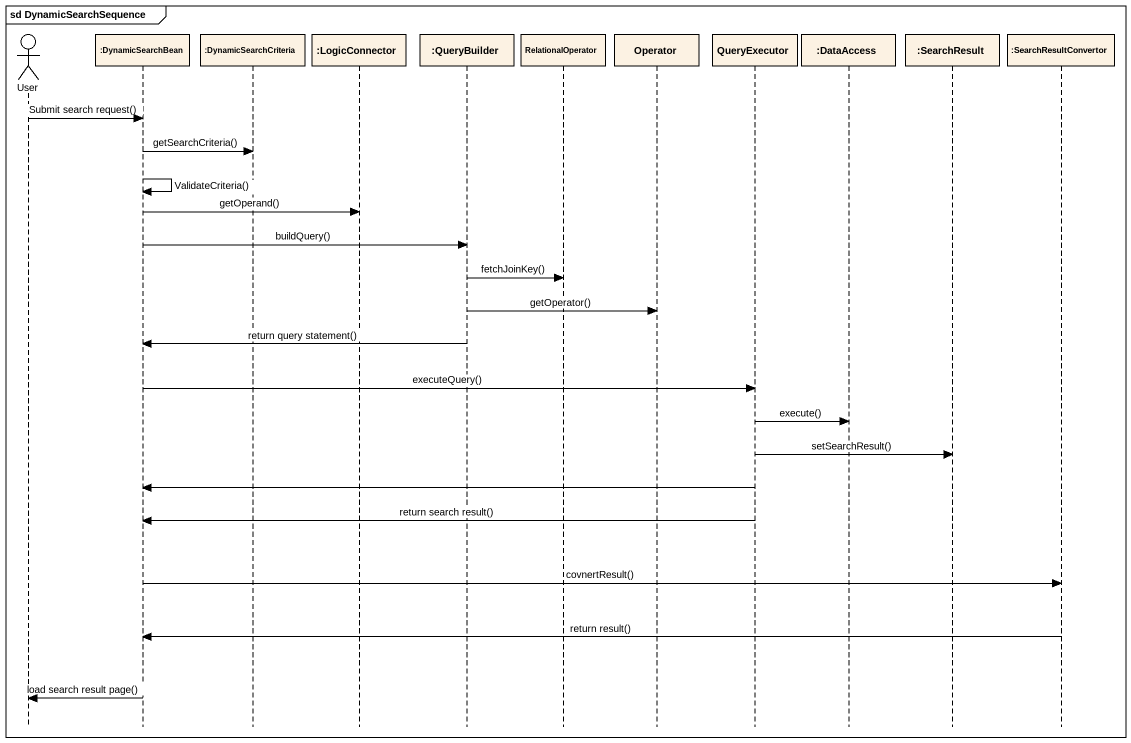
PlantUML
@startuml
mainframe sd DynamicSearchSequence
hide footbox
actor User
participant ":DynamicSearchBean" as DynamicSearchBean
participant ":DynamicSearchCriteria" as DynamicSearchCriteria
participant ":LogicConnector" as LogicConnector
participant ":QueryBuilder" as QueryBuilder
participant RelationalOperator
participant Operator
participant QueryExecutor
participant ":DataAccess" as DataAccess
participant ":SearchResult" as SearchResult
participant ":SearchResultConvertor" as SearchResultConvertor

User -> DynamicSearchBean : Submit search request()
DynamicSearchBean -> DynamicSearchCriteria : getSearchCriteria()
DynamicSearchBean -> DynamicSearchBean : ValidateCriteria()
DynamicSearchBean -> LogicConnector : getOperand()
DynamicSearchBean -> QueryBuilder : buildQuery()
QueryBuilder -> RelationalOperator : fetchJoinKey()
QueryBuilder -> Operator : getOperator()
QueryBuilder -> DynamicSearchBean : return query statement()
DynamicSearchBean -> QueryExecutor : executeQuery()
QueryExecutor -> DataAccess : execute()
QueryExecutor -> SearchResult : setSearchResult()
QueryExecutor -> DynamicSearchBean
QueryExecutor -> DynamicSearchBean : return search result()
DynamicSearchBean -> SearchResultConvertor : covnertResult()
SearchResultConvertor -> DynamicSearchBean : return result()
DynamicSearchBean -> User : load search result page()
@enduml
